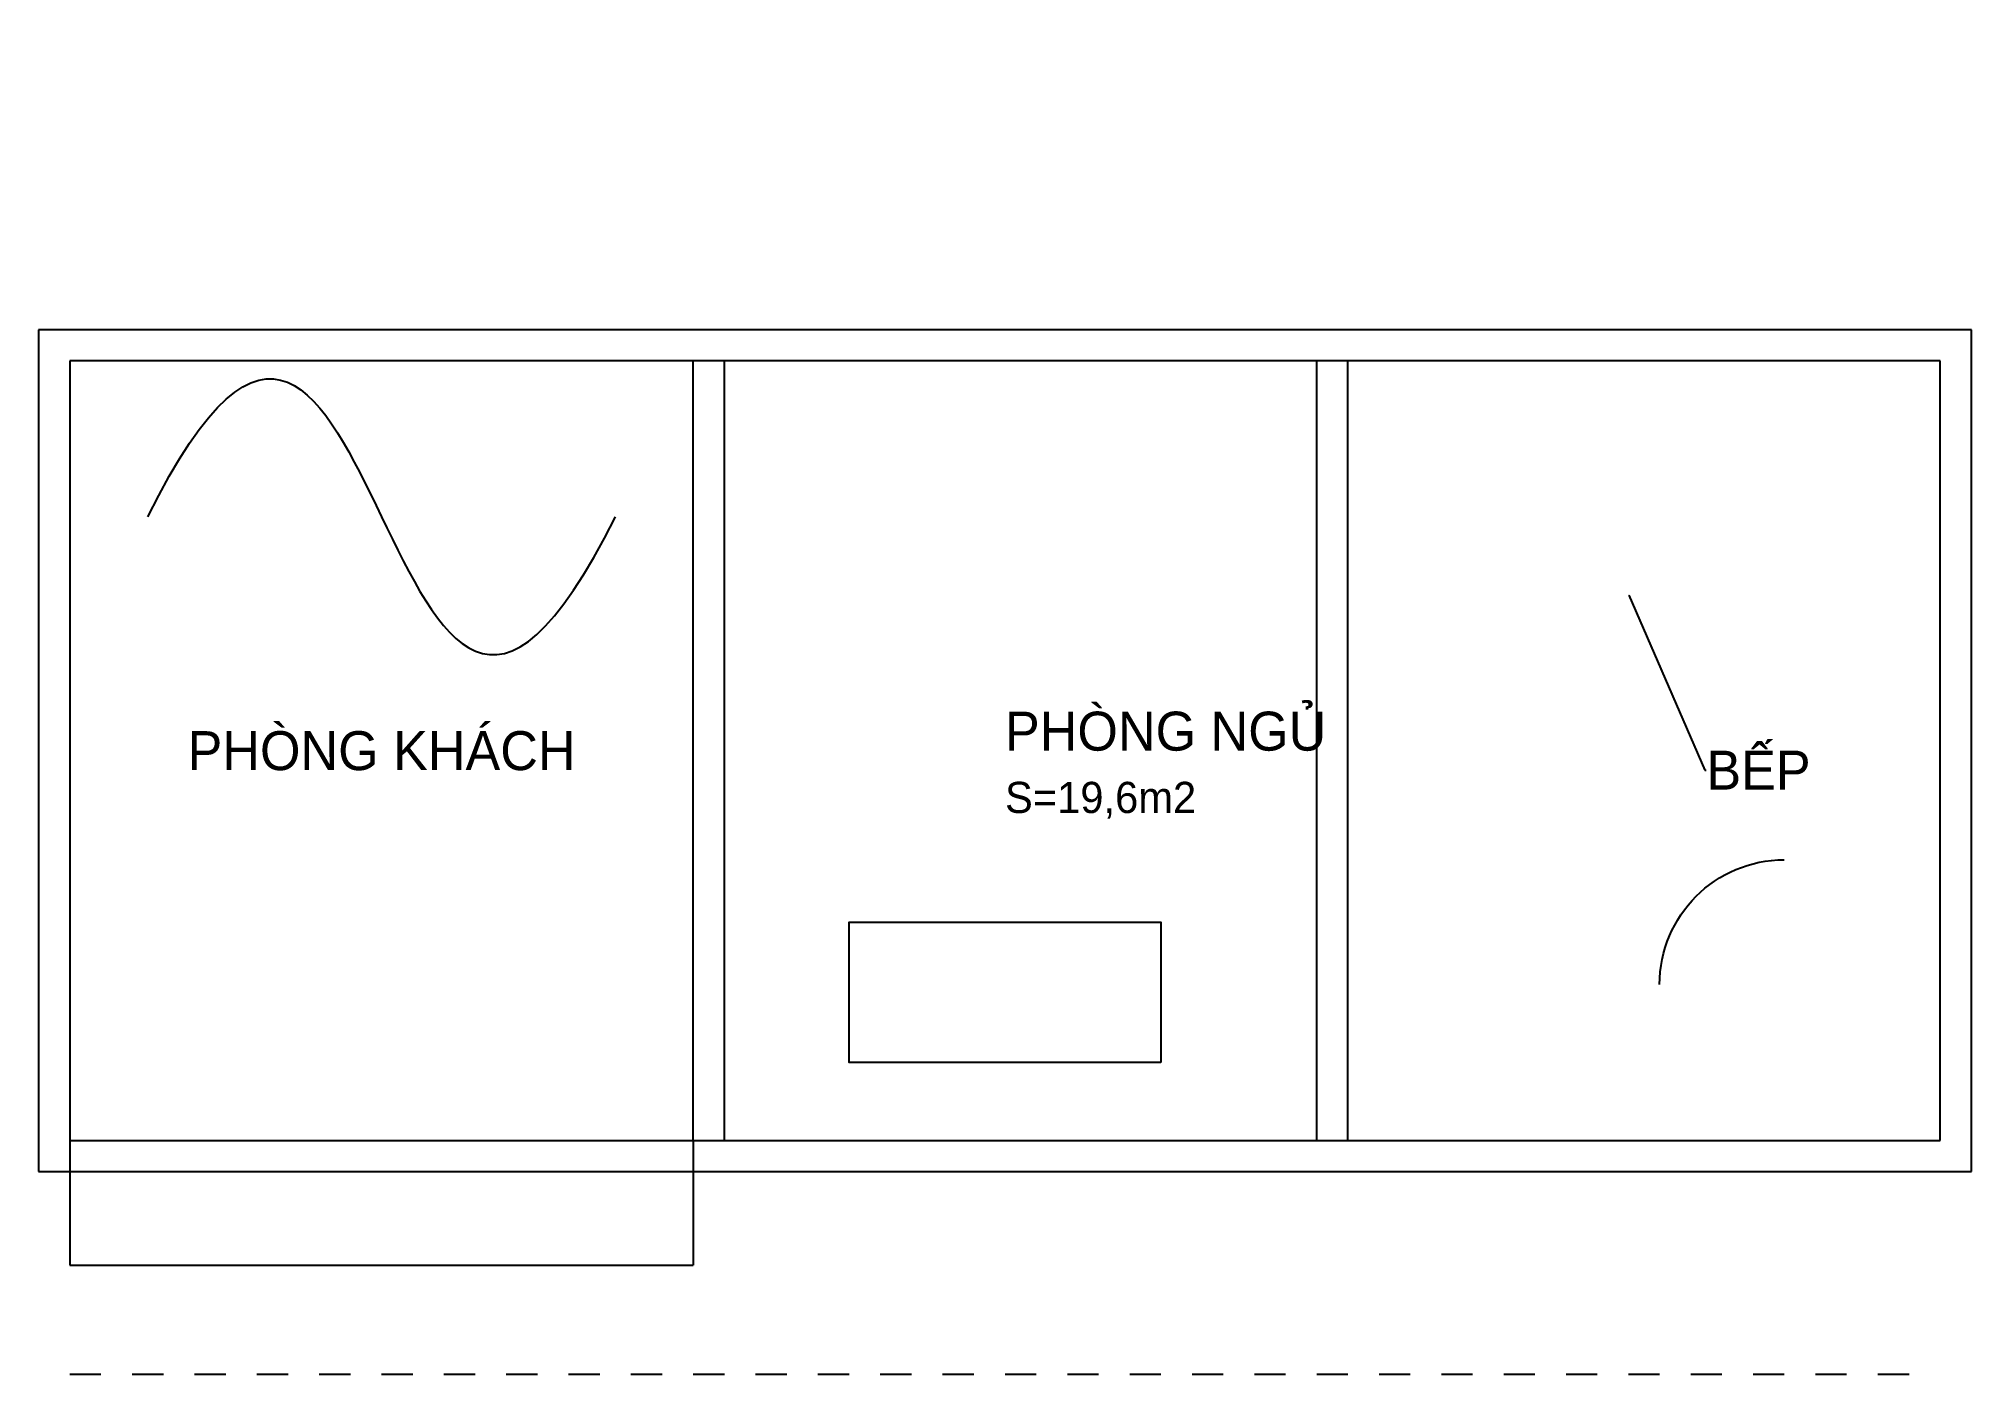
# Model space of a CAD drawing. Header units: millimetres. Extents: x -200 to 12200, y -1500 to 7066.
import ezdxf
from ezdxf import colors
from ezdxf.entities.mleader import LeaderData, LeaderLine
from ezdxf.enums import TextEntityAlignment as Align
from ezdxf.math import Vec2, Vec3

# ---------------------------------------------------------------- set-up
doc = ezdxf.new("R2010")
doc.units = ezdxf.units.MM
doc.styles.add('OpenSansCondensed-Light', font='OpenSansCondensed-Light.ttf')
doc.dimstyles.new('EZDXF', dxfattribs={"dimtxt": 0.25, "dimasz": 0.175, "dimexe": 0.375, "dimexo": 0.125, "dimgap": 0.1, "dimtad": 1, "dimlfac": 100, "dimzin": 12, "dimdsep": 46, "dimtxsty": 'OpenSansCondensed-Light', "dimblk": 'ARCHTICK', "dimcen": 2.5, "dimazin": 3, "dimtfac": 0.5, "dimtmove": 2, "dimatfit": 3})

# ---------------------------------------------------------------- blocks, each defined once
blk = doc.blocks.new('ROOMTAG')
for tag, p, height in [('TEN', (0, 0), 250), ('DT', (0, -400), 200)]:
    blk.add_attdef(tag, p, '', height=height)
blk = doc.blocks.new('SOFA')
blk.add_lwpolyline([(0, 0), (2000, 0), (2000, 900), (0, 900)], close=True)
blk = doc.blocks.new('_ARCHTICK')
at = {"color": 0, "linetype": 'BYBLOCK', "const_width": 0.15}
blk.add_lwpolyline([(-0.5, -0.5), (0.5, 0.5)], dxfattribs=at)

msp = doc.modelspace()

# ---------------------------------------------------------------- linework, layer by layer
at = {"layer": 'A-DIM'}
for p, q in [((0, -1500), (200, -1500)), ((400, -1500), (600, -1500)), ((800, -1500), (1000, -1500)), ((1200, -1500), (1400, -1500)), ((1600, -1500), (1800, -1500)), ((2000, -1500), (2200, -1500)), ((2400, -1500), (2600, -1500)), ((2800, -1500), (3000, -1500)), ((3200, -1500), (3400, -1500)), ((3600, -1500), (3800, -1500)), ((4000, -1500), (4200, -1500)), ((4400, -1500), (4600, -1500)), ((4800, -1500), (5000, -1500)), ((5200, -1500), (5400, -1500)), ((5600, -1500), (5800, -1500)), ((6000, -1500), (6200, -1500)), ((6400, -1500), (6600, -1500)), ((6800, -1500), (7000, -1500)), ((7200, -1500), (7400, -1500)), ((7600, -1500), (7800, -1500)), ((8000, -1500), (8200, -1500)), ((8400, -1500), (8600, -1500)), ((8800, -1500), (9000, -1500)), ((9200, -1500), (9400, -1500)), ((9600, -1500), (9800, -1500)), ((10000, -1500), (10200, -1500)), ((10400, -1500), (10600, -1500)), ((10800, -1500), (11000, -1500)), ((11200, -1500), (11400, -1500)), ((11600, -1500), (11800, -1500))]:
    msp.add_line(p, q, dxfattribs=at)
at = {"layer": 'A-DOOR', "extrusion": (0, 0, -1)}
msp.add_arc((-11000, 1000), 800, 0, 90, dxfattribs=at)
at = {"layer": 'A-FURN'}
msp.add_open_spline([(500, 4000), (2022.34804, 7066.36461), (1977.65196, 933.63539), (3500, 4000)], degree=3, dxfattribs=at)
at = {"layer": 'A-WALL'}
for p, q in [((12200, 5200), (-200, 5200)), ((-200, 5200), (-200, -200)), ((12200, -200), (12200, 5200)), ((12000, 5000), (0, 5000)), ((0, 5000), (0, 0)), ((4000, 0), (4000, 5000)), ((4200, 0), (4200, 5000)), ((8000, 0), (8000, 5000)), ((8200, 0), (8200, 5000)), ((12000, 0), (12000, 5000)), ((0, 0), (12000, 0)), ((-200, -200), (12200, -200))]:
    msp.add_line(p, q, dxfattribs=at)

# ---------------------------------------------------------------- block references
at = {"layer": 'A-FURN', "xscale": -1}
msp.add_blockref('SOFA', (7000, 500), dxfattribs=at)
at = {"layer": 'A-TAG'}
msp.add_blockref('ROOMTAG', (6000, 2500), dxfattribs=at).add_auto_attribs({'TEN': 'PHÒNG NGỦ', 'DT': 'S=19,6m2'})

# ---------------------------------------------------------------- texts
at = {"layer": 'A-TEXT'}
msp.add_text('PHÒNG KHÁCH', height=250, dxfattribs=at).set_placement((2000, 2500), align=Align.MIDDLE_CENTER)

# ---------------------------------------------------------------- dimensions: what is measured, and where the dimension line sits
at = {"layer": 'A-DIM'}
msp.add_linear_dim(base=(0, -800), p1=(0, 0), p2=(4000, 0), dimstyle='EZDXF', dxfattribs=at).render()

# ---------------------------------------------------------------- leaders
ml = msp.add_multileader_mtext('Standard')
ml.set_content('BẾP')
ml.set_leader_properties(linetype='ByLayer')
ml.build(insert=Vec2(0, 0))
ctx = ml.context
ctx.base_point, ctx.char_height = Vec3(10498, 2375), 250
notes = []
notes.append((ctx, [(0, (1, 1, 0), (10490, 2375), (1, 0), 8, [(0, [(10000, 3500)], 0, [])])]))
ctx.mtext.insert = Vec3(10500, 2500)
for ctx, leaders in notes:
    for number, flags, end, landing, length, lines in leaders:
        leader = LeaderData()
        leader.index, (leader.has_last_leader_line, leader.has_dogleg_vector, leader.attachment_direction) = number, flags
        leader.last_leader_point, leader.dogleg_vector, leader.dogleg_length = Vec3(end), Vec3(landing), length
        for number, points, colour, breaks in lines:
            line = LeaderLine()
            line.index, line.vertices, line.color, line.breaks = number, Vec3.list(points), colors.encode_raw_color(colour), breaks
            leader.lines.append(line)
        ctx.leaders.append(leader)

doc.saveas('drawing.dxf')
